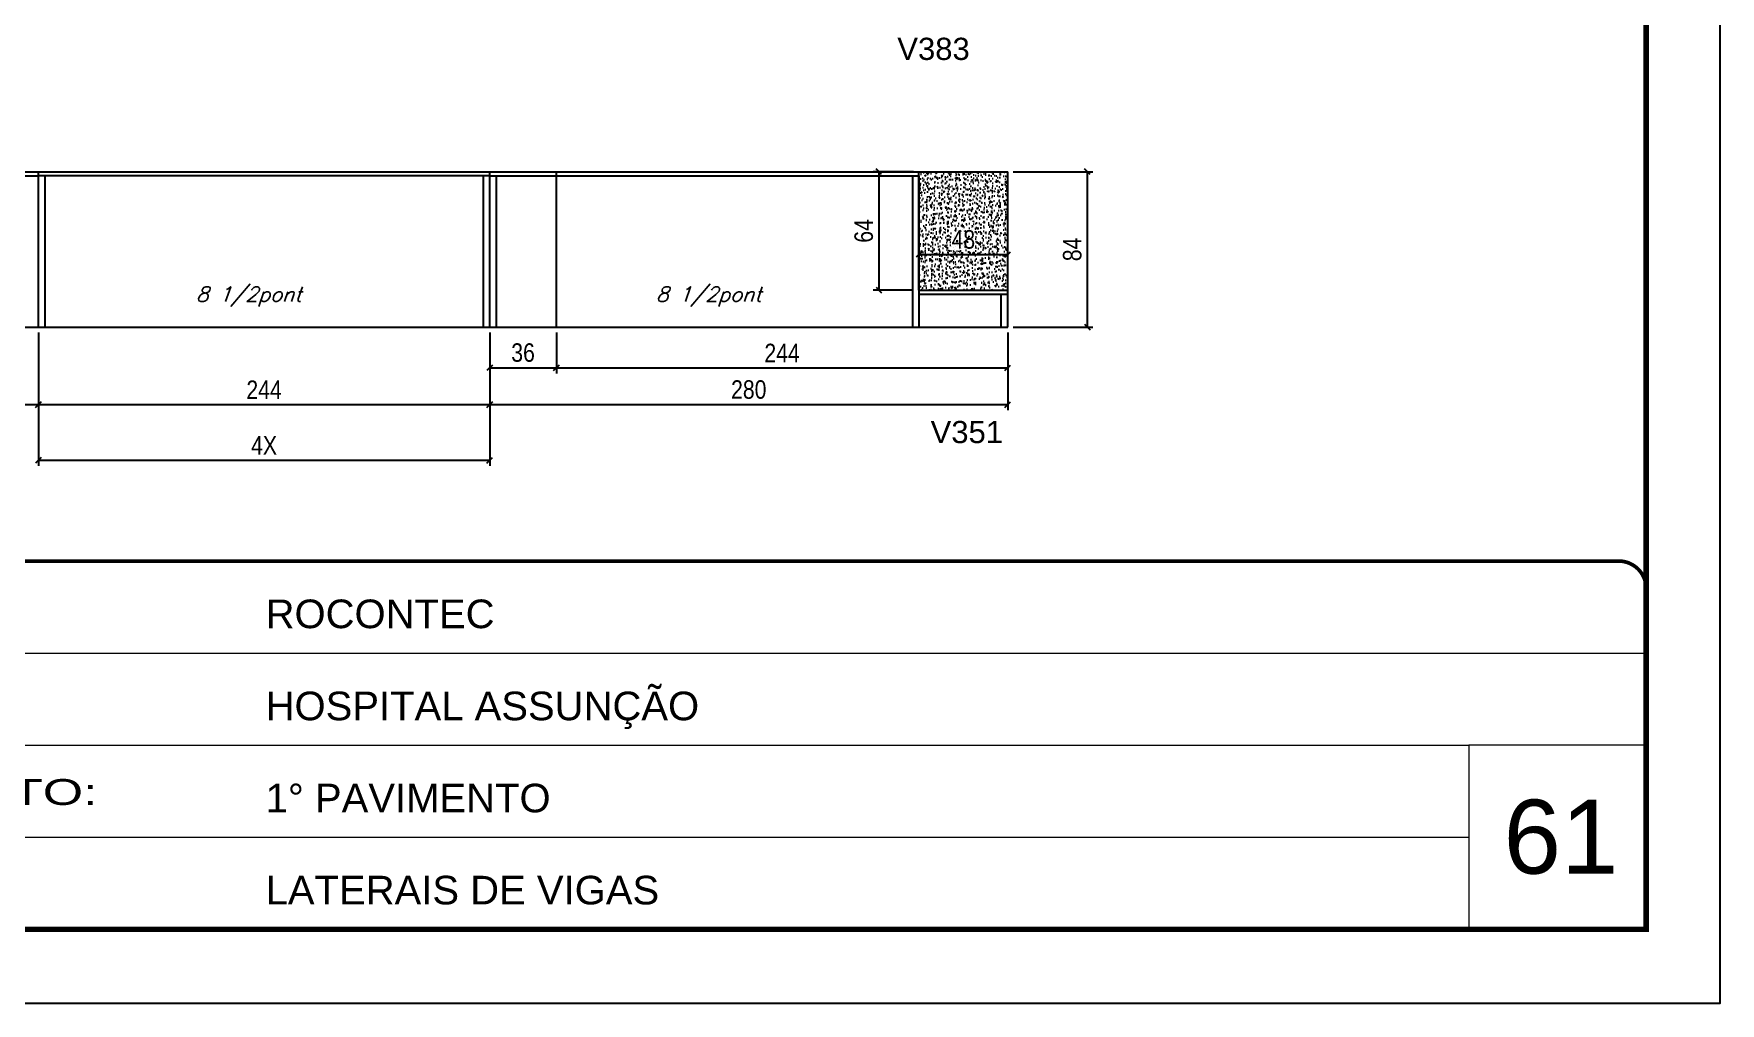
# Model space of a CAD drawing. Extents: x 137137 to 143418, y 10464 to 34486.
# Drawn here: x 137711 to 138622, y 16207 to 16732 of the extents above; entities that cross this region are included whole.
import ezdxf

# ---------------------------------------------------------------- set-up
doc = ezdxf.new("R2010")
doc.units = 0
doc.linetypes.add('CONTINUO', pattern=[0])
doc.linetypes.add('DASHED', pattern=[0.75, 0.5, -0.25])
for name, color, linetype in [('5', 5, 'Continuous'), ('COTA', 241, 'Continuous'), ('Painéis', 200, 'Continuous'), ('SARR_2.2x7', 40, 'Continuous'), ('SARR_3.5x7', 81, 'Continuous'), ('texto', 7, 'Continuous')]:
    doc.layers.add(name, color=color, linetype=linetype)
for name, color, linetype, lineweight in [('CARIMBO', 255, 'Continuous', 9), ('Folhas', 255, 'Continuous', 9), ('SARRAFO DE PRESSAO', 251, 'DASHED', 9)]:
    doc.layers.add(name, color=color, linetype=linetype, lineweight=lineweight)
doc.layers.add('Laje_Perimetro', color=7, linetype='Continuous', plot=False)
doc.styles.add('ARIAL', font='arial.ttf')
doc.styles.add('COTA TECNICA', font='techl___.ttf', dxfattribs={"height": 10})
doc.styles.add('Romans', font='romans.shx')
doc.styles.get("Standard").update_dxf_attribs({"font": 'arial.ttf'})
doc.styles.add('Tecnologia', font='')
doc.styles.get('Tecnologia').set_extended_font_data('Forgotten Futurist')
doc.dimstyles.new('PAINEL', dxfattribs={"dimtxt": 10, "dimasz": 3, "dimexe": 3, "dimexo": 3, "dimgap": 3, "dimtad": 1, "dimdec": 1, "dimzin": 12, "dimdsep": 46, "dimtxsty": 'COTA TECNICA', "dimblk1": 'OBLIQUE', "dimblk2": 'OBLIQUE', "dimsah": 1, "dimcen": 0.9, "dimclrd": 4, "dimclre": 4, "dimclrt": 240, "dimadec": 1, "dimazin": 3, "dimtfac": 1, "dimtdec": 1, "dimtmove": 0, "dimatfit": 3, "dimfxl": 1, "dimtolj": 1, "dimtzin": 12, "dimarcsym": 0})

# ---------------------------------------------------------------- blocks, each defined once
blk = doc.blocks.new('9999999999')
at = {"color": 30, "linetype": 'CONTINUO'}
for p, q in [((98564.56, 34379.64), (99583.98, 34379.64)), ((98564.56, 34329.83), (99487.98, 34329.83)), ((99583.98, 34329.83), (99487.98, 34329.83)), ((99487.98, 34329.83), (99487.98, 34230.21)), ((98564.56, 34280.02), (99487.98, 34280.02))]:
    blk.add_line(p, q, dxfattribs=at)
at = {"color": 30, "linetype": 'CONTINUO', "const_width": 2}
blk.add_lwpolyline([(99583.98, 34230.21), (99583.98, 34414.45, 0.414214), (99568.98, 34429.45), (98228.98, 34429.45, 0.414214), (98213.98, 34414.45), (98213.98, 34245.21, 0.414214), (98228.98, 34230.21), (99583.98, 34230.21)], format="xyb", dxfattribs=at)
at = {"layer": 'Folhas'}
blk.add_lwpolyline([(98138.98, 34190.21), (99623.98, 34190.21), (99623.98, 35240.21), (98138.98, 35240.21)], close=True, dxfattribs=at)
at = {"layer": 'Folhas', "color": 30, "const_width": 3}
blk.add_lwpolyline([(98213.98, 34230.21), (99583.98, 34230.21), (99583.98, 35200.21), (98213.98, 35200.21)], close=True, dxfattribs=at)
at = {"color": 7, "linetype": 'Continuous', "ltscale": 5, "style": 'ARIAL'}
for s, height, p in [('ROCONTEC', 15.483, (98837.68, 34393.13)), ('HOSPITAL ASSUNÇÃO', 15.4829, (98837.68, 34343.32)), ('1° PAVIMENTO', 15.4829, (98837.68, 34293.51)), ('LATERAIS DE VIGAS', 15.4829, (98837.68, 34243.7))]:
    blk.add_text(s, height=height, dxfattribs=at).set_placement(p)
at = {"layer": 'Folhas', "color": 7, "style": 'Tecnologia', "width": 1.5}
blk.add_text('PAVIMENTO:', height=14, dxfattribs=at).set_placement((98573.65, 34297.5))
blk = doc.blocks.new('_Oblique')
at = {"color": 0, "linetype": 'ByBlock', "lineweight": -2}
blk.add_line((-0.5, -0.5), (0.5, 0.5), dxfattribs=at)
blk = doc.blocks.new('*D2282')
at = {"layer": 'COTA', "color": 4, "lineweight": -2, "ltscale": 25, "transparency": 16777216}
for p, q in [((137469.15, 16569.96), (137469.15, 16527.98)), ((137713.15, 16569.96), (137713.15, 16527.98)), ((137469.15, 16530.98), (137713.15, 16530.98))]:
    blk.add_line(p, q, dxfattribs=at)
at = {"layer": 'Defpoints', "color": 0, "ltscale": 25, "transparency": 16777216}
for p in [(137469.15, 16572.96), (137713.15, 16572.96), (137713.15, 16530.98)]:
    blk.add_point(p, dxfattribs=at)
at = {"layer": 'COTA', "color": 4, "lineweight": -2, "ltscale": 25, "transparency": 16777216, "xscale": 3, "yscale": 3, "zscale": 3, "rotation": 180}
blk.add_blockref('_Oblique', (137469.15, 16530.98), dxfattribs=at)
at = {"layer": 'COTA', "color": 4, "lineweight": -2, "ltscale": 25, "transparency": 16777216, "xscale": 3, "yscale": 3, "zscale": 3}
blk.add_blockref('_Oblique', (137713.15, 16530.98), dxfattribs=at)
at = {"layer": 'COTA', "color": 240, "ltscale": 25, "transparency": 16777216, "insert": (137591.15, 16539.06), "char_height": 10, "attachment_point": 5, "style": 'COTA TECNICA'}
blk.add_mtext('\\A1;244', dxfattribs=at)
blk = doc.blocks.new('*D2283')
at = {"layer": 'COTA', "color": 4, "lineweight": -2, "ltscale": 25, "transparency": 16777216}
for p, q in [((137713.15, 16569.96), (137713.15, 16527.98)), ((137957.15, 16569.96), (137957.15, 16527.98)), ((137713.15, 16530.98), (137957.15, 16530.98))]:
    blk.add_line(p, q, dxfattribs=at)
at = {"layer": 'Defpoints', "color": 0, "ltscale": 25, "transparency": 16777216}
for p in [(137713.15, 16572.96), (137957.15, 16572.96), (137957.15, 16530.98)]:
    blk.add_point(p, dxfattribs=at)
at = {"layer": 'COTA', "color": 4, "lineweight": -2, "ltscale": 25, "transparency": 16777216, "xscale": 3, "yscale": 3, "zscale": 3, "rotation": 180}
blk.add_blockref('_Oblique', (137713.15, 16530.98), dxfattribs=at)
at = {"layer": 'COTA', "color": 4, "lineweight": -2, "ltscale": 25, "transparency": 16777216, "xscale": 3, "yscale": 3, "zscale": 3}
blk.add_blockref('_Oblique', (137957.15, 16530.98), dxfattribs=at)
at = {"layer": 'COTA', "color": 240, "ltscale": 25, "transparency": 16777216, "insert": (137835.15, 16539.06), "char_height": 10, "attachment_point": 5, "style": 'COTA TECNICA'}
blk.add_mtext('\\A1;244', dxfattribs=at)
blk = doc.blocks.new('*D2284')
at = {"layer": 'COTA', "color": 4, "lineweight": -2, "ltscale": 25, "transparency": 16777216}
for p, q in [((137957.15, 16569.96), (137957.15, 16527.98)), ((138237.15, 16569.96), (138237.15, 16527.98)), ((137957.15, 16530.98), (138237.15, 16530.98))]:
    blk.add_line(p, q, dxfattribs=at)
at = {"layer": 'Defpoints', "color": 0, "ltscale": 25, "transparency": 16777216}
for p in [(137957.15, 16572.96), (138237.15, 16572.96), (138237.15, 16530.98)]:
    blk.add_point(p, dxfattribs=at)
at = {"layer": 'COTA', "color": 4, "lineweight": -2, "ltscale": 25, "transparency": 16777216, "xscale": 3, "yscale": 3, "zscale": 3, "rotation": 180}
blk.add_blockref('_Oblique', (137957.15, 16530.98), dxfattribs=at)
at = {"layer": 'COTA', "color": 4, "lineweight": -2, "ltscale": 25, "transparency": 16777216, "xscale": 3, "yscale": 3, "zscale": 3}
blk.add_blockref('_Oblique', (138237.15, 16530.98), dxfattribs=at)
at = {"layer": 'COTA', "color": 240, "ltscale": 25, "transparency": 16777216, "insert": (138097.15, 16539.11), "char_height": 10, "attachment_point": 5, "style": 'COTA TECNICA'}
blk.add_mtext('\\A1;280', dxfattribs=at)
blk = doc.blocks.new('*D2285')
at = {"layer": 'COTA', "color": 4, "lineweight": -2, "ltscale": 25, "transparency": 16777216}
for p, q in [((138240.15, 16656.96), (138283.14, 16656.96)), ((138280.14, 16656.96), (138280.14, 16572.96)), ((138240.15, 16572.96), (138283.14, 16572.96))]:
    blk.add_line(p, q, dxfattribs=at)
at = {"layer": 'Defpoints', "color": 0, "ltscale": 25, "transparency": 16777216}
for p in [(138237.15, 16656.96), (138237.15, 16572.96), (138280.14, 16572.96)]:
    blk.add_point(p, dxfattribs=at)
at = {"layer": 'COTA', "color": 4, "lineweight": -2, "ltscale": 25, "transparency": 16777216, "xscale": 3, "yscale": 3, "zscale": 3}
for p, rotation in [((138280.14, 16656.96), 90), ((138280.14, 16572.96), 270)]:
    blk.add_blockref('_Oblique', p, dxfattribs=dict(at, rotation=rotation))
at = {"layer": 'COTA', "color": 240, "ltscale": 25, "transparency": 16777216, "insert": (138272.04, 16614.96), "char_height": 10, "attachment_point": 5, "rotation": 90, "style": 'COTA TECNICA'}
blk.add_mtext('\\A1;84', dxfattribs=at)
blk = doc.blocks.new('*D2267')
at = {"layer": 'COTA', "color": 4, "lineweight": -2, "ltscale": 25, "transparency": 16777216}
for p, q in [((137713.15, 16569.96), (137713.15, 16497.88)), ((137957.15, 16569.96), (137957.15, 16497.88)), ((137713.15, 16500.88), (137957.15, 16500.88))]:
    blk.add_line(p, q, dxfattribs=at)
at = {"layer": 'Defpoints', "color": 0, "ltscale": 25, "transparency": 16777216}
for p in [(137713.15, 16572.96), (137957.15, 16572.96), (137957.15, 16500.88)]:
    blk.add_point(p, dxfattribs=at)
at = {"layer": 'COTA', "color": 4, "lineweight": -2, "ltscale": 25, "transparency": 16777216, "xscale": 3, "yscale": 3, "zscale": 3, "rotation": 180}
blk.add_blockref('_Oblique', (137713.15, 16500.88), dxfattribs=at)
at = {"layer": 'COTA', "color": 4, "lineweight": -2, "ltscale": 25, "transparency": 16777216, "xscale": 3, "yscale": 3, "zscale": 3}
blk.add_blockref('_Oblique', (137957.15, 16500.88), dxfattribs=at)
at = {"layer": 'COTA', "color": 240, "ltscale": 25, "transparency": 16777216, "insert": (137835.15, 16508.95), "char_height": 10, "attachment_point": 5, "style": 'COTA TECNICA'}
blk.add_mtext('\\A1;4X', dxfattribs=at)
blk = doc.blocks.new('*D2288')
at = {"layer": 'COTA', "color": 4, "lineweight": -2, "ltscale": 25, "transparency": 16777216}
for p, q in [((138186.15, 16656.96), (138164.43, 16656.96)), ((138167.43, 16656.96), (138167.43, 16592.96)), ((138186.15, 16592.96), (138164.43, 16592.96))]:
    blk.add_line(p, q, dxfattribs=at)
at = {"layer": 'Defpoints', "color": 0, "ltscale": 25, "transparency": 16777216}
for p in [(138189.15, 16656.96), (138167.43, 16592.96), (138189.15, 16592.96)]:
    blk.add_point(p, dxfattribs=at)
at = {"layer": 'COTA', "color": 4, "lineweight": -2, "ltscale": 25, "transparency": 16777216, "xscale": 3, "yscale": 3, "zscale": 3}
for p, rotation in [((138167.43, 16656.96), 90), ((138167.43, 16592.96), 270)]:
    blk.add_blockref('_Oblique', p, dxfattribs=dict(at, rotation=rotation))
at = {"layer": 'COTA', "color": 240, "ltscale": 25, "transparency": 16777216, "insert": (138159.33, 16624.96), "char_height": 10, "attachment_point": 5, "rotation": 90, "style": 'COTA TECNICA'}
blk.add_mtext('\\A1;64', dxfattribs=at)
blk = doc.blocks.new('*D2289')
at = {"layer": 'COTA', "color": 4, "lineweight": -2, "ltscale": 25, "transparency": 16777216}
for p, q in [((138189.15, 16595.96), (138189.15, 16615.19)), ((138189.15, 16612.19), (138237.15, 16612.19)), ((138237.15, 16595.96), (138237.15, 16615.19))]:
    blk.add_line(p, q, dxfattribs=at)
at = {"layer": 'Defpoints', "color": 0, "ltscale": 25, "transparency": 16777216}
for p in [(138237.15, 16612.19), (138189.15, 16592.96), (138237.15, 16592.96)]:
    blk.add_point(p, dxfattribs=at)
at = {"layer": 'COTA', "color": 4, "lineweight": -2, "ltscale": 25, "transparency": 16777216, "xscale": 3, "yscale": 3, "zscale": 3, "rotation": 180}
blk.add_blockref('_Oblique', (138189.15, 16612.19), dxfattribs=at)
at = {"layer": 'COTA', "color": 4, "lineweight": -2, "ltscale": 25, "transparency": 16777216, "xscale": 3, "yscale": 3, "zscale": 3}
blk.add_blockref('_Oblique', (138237.15, 16612.19), dxfattribs=at)
at = {"layer": 'COTA', "color": 240, "ltscale": 25, "transparency": 16777216, "insert": (138213.15, 16620.29), "char_height": 10, "attachment_point": 5, "style": 'COTA TECNICA'}
blk.add_mtext('\\A1;48', dxfattribs=at)
blk = doc.blocks.new('*D2290')
at = {"layer": 'COTA', "color": 4, "lineweight": -2, "ltscale": 25, "transparency": 16777216}
for p, q in [((137957.15, 16569.96), (137957.15, 16547.87)), ((137993.15, 16569.96), (137993.15, 16547.87)), ((137957.15, 16550.87), (137993.15, 16550.87))]:
    blk.add_line(p, q, dxfattribs=at)
at = {"layer": 'Defpoints', "color": 0, "ltscale": 25, "transparency": 16777216}
for p in [(137957.15, 16572.96), (137993.15, 16572.96), (137993.15, 16550.87)]:
    blk.add_point(p, dxfattribs=at)
at = {"layer": 'COTA', "color": 4, "lineweight": -2, "ltscale": 25, "transparency": 16777216, "xscale": 3, "yscale": 3, "zscale": 3, "rotation": 180}
blk.add_blockref('_Oblique', (137957.15, 16550.87), dxfattribs=at)
at = {"layer": 'COTA', "color": 4, "lineweight": -2, "ltscale": 25, "transparency": 16777216, "xscale": 3, "yscale": 3, "zscale": 3}
blk.add_blockref('_Oblique', (137993.15, 16550.87), dxfattribs=at)
at = {"layer": 'COTA', "color": 240, "ltscale": 25, "transparency": 16777216, "insert": (137975.15, 16559.09), "char_height": 10, "attachment_point": 5, "style": 'COTA TECNICA'}
blk.add_mtext('\\A1;36', dxfattribs=at)
blk = doc.blocks.new('*D2291')
at = {"layer": 'COTA', "color": 4, "lineweight": -2, "ltscale": 25, "transparency": 16777216}
for p, q in [((137993.15, 16569.96), (137993.15, 16547.87)), ((138237.15, 16569.96), (138237.15, 16547.87)), ((137993.15, 16550.87), (138237.15, 16550.87))]:
    blk.add_line(p, q, dxfattribs=at)
at = {"layer": 'Defpoints', "color": 0, "ltscale": 25, "transparency": 16777216}
for p in [(137993.15, 16572.96), (138237.15, 16572.96), (138237.15, 16550.87)]:
    blk.add_point(p, dxfattribs=at)
at = {"layer": 'COTA', "color": 4, "lineweight": -2, "ltscale": 25, "transparency": 16777216, "xscale": 3, "yscale": 3, "zscale": 3, "rotation": 180}
blk.add_blockref('_Oblique', (137993.15, 16550.87), dxfattribs=at)
at = {"layer": 'COTA', "color": 4, "lineweight": -2, "ltscale": 25, "transparency": 16777216, "xscale": 3, "yscale": 3, "zscale": 3}
blk.add_blockref('_Oblique', (138237.15, 16550.87), dxfattribs=at)
at = {"layer": 'COTA', "color": 240, "ltscale": 25, "transparency": 16777216, "insert": (138115.15, 16558.94), "char_height": 10, "attachment_point": 5, "style": 'COTA TECNICA'}
blk.add_mtext('\\A1;244', dxfattribs=at)

msp = doc.modelspace()

# ---------------------------------------------------------------- hatches: boundary and pattern name
at = {"layer": 'COTA', "linetype": 'ByBlock'}
h = msp.add_hatch(dxfattribs=at)
h.set_pattern_fill('AR-CONC', color=256, scale=0.03)
h.set_pattern_definition([(50, (-1433.526, -5742.8755), (5.46554007, -0.47817257), [0.5715, -6.2865]), (355, (-1433.526, -5742.8755), (-1.05730264, 5.73170536), [0.4572, -5.02921753]), (100.4514447, (-1433.0705, -5742.9154), (4.40823741, 5.25353256), [0.48570026, -5.34270734]), (46.1842, (-1433.526, -5741.3515), (8.13237123, -1.26126984), [0.85725, -9.42975]), (96.6355576, (-1432.848, -5741.457), (7.122124, 7.42278374), [0.7285507, -8.01406824]), (351.184151, (-1433.526, -5741.3515), (7.122124, 7.42278374), [0.685799, -7.54379196]), (21, (-1432.764, -5741.7325), (4.54843174, -3.06795595), [0.5715, -6.2865]), (326, (-1432.764, -5741.7325), (1.85406085, 5.52563898), [0.4572, -5.0292]), (71.451445, (-1432.385, -5741.988), (6.40249258, 2.45768307), [0.48570026, -5.34269813]), (37.5, (-1433.526, -5742.8755), (0.092658098, 2.536651166), [0, -4.96824, 0, -5.1054, 0, -5.04825]), (7.5, (-1433.526, -5742.8755), (2.004589875, 3.005417245), [0, -2.91084, 0, -4.85394, 0, -1.92405]), (327.5, (-1435.2252, -5742.8755), (4.067717855, -0.17186232), [0, -1.905, 0, -5.9436, 0, -7.8867]), (317.5, (-1435.9872, -5742.8755), (4.44387544, 0.76279473), [0, -2.4765, 0, -3.94716, 0, -5.6007])])
h.paths.add_polyline_path([(138237.15, 16656.96), (138189.15, 16656.96), (138189.15, 16592.96), (138237.15, 16592.96)])
h.paths.add_polyline_path([(138202.85, 16610.43), (138224.28, 16610.43), (138224.28, 16631.02), (138202.85, 16631.02)], flags=24)

# ---------------------------------------------------------------- linework, layer by layer
for p in [(138189.15, 16656.96), (138237.15, 16592.96)]:
    msp.add_line(p, (138237.15, 16656.96), dxfattribs=at)
at = {"layer": 'Laje_Perimetro'}
msp.add_lwpolyline([(138622.29, 17257.15), (137137.29, 17257.15), (137137.29, 16207.15), (138622.29, 16207.15)], close=True, dxfattribs=at)
at = {"layer": 'Painéis'}
for p, q in [((137469.15, 16656.96), (138189.15, 16656.96)), ((138189.15, 16592.96), (138237.15, 16592.96)), ((137469.15, 16572.96), (138237.15, 16572.96))]:
    msp.add_line(p, q, dxfattribs=at)
at = {"layer": 'Painéis', "ltscale": 25}
for p, q in [((137713.15, 16572.96), (137713.15, 16656.96)), ((137957.15, 16572.96), (137957.15, 16656.96)), ((137993.15, 16572.96), (137993.15, 16656.96)), ((138189.15, 16592.96), (138189.15, 16656.96)), ((138237.15, 16572.96), (138237.15, 16592.96))]:
    msp.add_line(p, q, dxfattribs=at)
at = {"layer": 'SARR_2.2x7', "linetype": 'Continuous'}
for p, q in [((137484.15, 16654.76), (137713.15, 16654.76)), ((137957.15, 16654.76), (137713.15, 16654.76)), ((137957.15, 16654.76), (138189.15, 16654.76)), ((138189.15, 16590.76), (138237.15, 16590.76))]:
    msp.add_line(p, q, dxfattribs=at)
at = {"layer": 'SARR_3.5x7'}
for p, q in [((137716.65, 16654.76), (137716.65, 16572.96)), ((137953.65, 16654.76), (137953.65, 16572.96)), ((137960.65, 16654.76), (137960.65, 16572.96)), ((138185.65, 16654.76), (138185.65, 16572.96)), ((138189.15, 16654.76), (138189.15, 16572.96)), ((138233.65, 16572.96), (138233.65, 16590.76))]:
    msp.add_line(p, q, dxfattribs=at)

# ---------------------------------------------------------------- block references
at = {"layer": 'SARRAFO DE PRESSAO', "color": 6, "linetype": 'ByBlock'}
msp.add_blockref('9999999999', (38998.31, -17983.06), dxfattribs=at)

# ---------------------------------------------------------------- texts
at = {"layer": '5', "linetype": 'Continuous'}
for s, p in [('V383', (138177.45, 16717.45)), ('V351', (138195.45, 16510.17))]:
    msp.add_text(s, height=12, rotation=359.99996, dxfattribs=at).set_placement(p)
at = {"layer": 'CARIMBO', "style": 'ARIAL'}
msp.add_text('61', height=40, dxfattribs=at).set_placement((138505.15, 16277.29))
at = {"layer": 'texto', "color": 2, "char_height": 8, "attachment_point": 5, "style": 'Romans'}
for insert in [(137826.87, 16589.41), (138075.5, 16589.41)]:
    msp.add_mtext('{\\Q19;\\C256;8 1/2pont}', dxfattribs=dict(at, insert=insert))

# ---------------------------------------------------------------- dimensions: what is measured, and where the dimension line sits
at = {"layer": 'COTA', "ltscale": 25}
for base, p1, p2, picture, middle in [((138167.43, 16592.96), (138189.15, 16656.96), (138189.15, 16592.96), '*D2288', (138159.33, 16624.96)), ((138280.14, 16572.96), (138237.15, 16656.96), (138237.15, 16572.96), '*D2285', (138272.04, 16614.96))]:
    dim = msp.add_linear_dim(base=base, p1=p1, p2=p2, angle=90, dimstyle='PAINEL', dxfattribs=at)
    dim.commit()
    dim.dimension.update_dxf_attribs({"geometry": picture, "text_midpoint": middle})
for base, p1, p2, picture, middle in [((138237.15, 16612.19), (138189.15, 16592.96), (138237.15, 16592.96), '*D2289', (138213.15, 16620.29)), ((137713.15, 16530.98), (137469.15, 16572.96), (137713.15, 16572.96), '*D2282', (137591.15, 16539.06)), ((137957.15, 16530.98), (137713.15, 16572.96), (137957.15, 16572.96), '*D2283', (137835.15, 16539.06)), ((137993.15, 16550.87), (137957.15, 16572.96), (137993.15, 16572.96), '*D2290', (137975.15, 16559.09))]:
    dim = msp.add_linear_dim(base=base, p1=p1, p2=p2, dimstyle='PAINEL', dxfattribs=at)
    dim.commit()
    dim.dimension.update_dxf_attribs({"geometry": picture, "text_midpoint": middle})
dim = msp.add_linear_dim(base=(137957.15, 16500.88), p1=(137713.15, 16572.96), p2=(137957.15, 16572.96), text='4X', dimstyle='PAINEL', dxfattribs=at)
dim.commit()
dim.dimension.update_dxf_attribs({"geometry": '*D2267', "text_midpoint": (137835.15, 16508.95)})
for base, p1, picture, middle in [((138237.15, 16530.98), (137957.15, 16572.96), '*D2284', (138097.15, 16539.11)), ((138237.15, 16550.87), (137993.15, 16572.96), '*D2291', (138115.15, 16558.94))]:
    dim = msp.add_linear_dim(base=base, p1=p1, p2=(138237.15, 16572.96), dimstyle='PAINEL', override={"dimtmove": 1}, dxfattribs=at)
    dim.commit()
    dim.dimension.update_dxf_attribs({"geometry": picture, "text_midpoint": middle})

doc.saveas('drawing.dxf')
